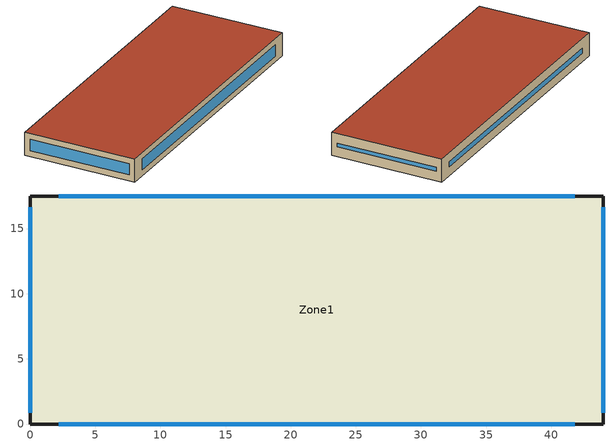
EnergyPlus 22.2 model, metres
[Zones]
Zone1
 floor ground (GroundFloor): 0,0 0,17.5 44,17.5 44,0 z0
 wall outside (ExtWall): 0,0 44,0 44,17.5 0,17.5 0,0 z0:3.6
 window (Window): 2.2,0 41.8,0 / 0,16.62 0,0.88 z0.9:2.7; 44,0.88 44,16.62 z1.5:2.1; 41.8,17.5 2.2,17.5 z1.4:2.2
 roof outside (Roof): 0,17.5 0,0 44,0 44,17.5 z3.6
[Building]
School T1-test-07: North Axis {deg}=0; Terrain=Suburbs; Loads Convergence Tolerance Value=0.04; Temperature Convergence Tolerance Value=0.4; Solar Distribution=FullExterior; Maximum Number of Warmup Days=25; Minimum Number of Warmup Days=6
[Material]
Name | Roughness | Thickness {m} | Conductivity {W/m-K} | Density {kg/m3} | Specific Heat {J/kg-K}
HWConcrete200mm | MediumRough | 0.2 | 1.311 | 2240 | 836.8
WallInsulation | MediumRough | 0.031798 | 0.04 | 30 | 1210
Gypsum12.7mm | Smooth | 0.0127 | 0.16 | 784.9 | 830
RoofInsulation | MediumRough | 0.077857 | 0.04 | 30 | 1210
MetalDeck | MediumSmooth | 0.0015 | 45 | 7680 | 418.4
HWConcrete100mm | MediumRough | 0.1 | 1.311 | 2240 | 836.8
Carpet12.7mm | VeryRough | 0.0127 | 0.06 | 288 | 1380
[WindowMaterial:SimpleGlazingSystem]
GlazingSimple: U-Factor {W/m2-K}=2.7; Solar Heat Gain Coefficient=0.41; Visible Transmittance=0.65
[Construction]
ExtWall: HWConcrete200mm, WallInsulation, Gypsum12.7mm
Roof: RoofInsulation, MetalDeck
GroundFloor: HWConcrete100mm, Carpet12.7mm
Window: GlazingSimple
[Zone]
Zone1: Type=1; Multiplier=1
[People]
Zone1_People: Zone or ZoneList or Space or SpaceList=Zone1; Number of People Schedule=OccSch; Number of People Calculation Method=Area/Person; Floor Area per Person {m2/person}=4.5; Fraction Radiant=0.3; Sensible Heat Fraction=autocalculate; Activity Level Schedule=ActivitySch
[Lights]
Zone1_Lights: Zone or ZoneList or Space or SpaceList=Zone1; Schedule=LightSch; Design Level Calculation Method=Watts/Area; Watts per Zone Floor Area {W/m2}=10.8; Return Air Fraction=0; Fraction Radiant=0.7; Fraction Visible=0.2
[ElectricEquipment]
Zone1_Equip: Zone or ZoneList or Space or SpaceList=Zone1; Schedule=EquipSch; Design Level Calculation Method=Watts/Area; Watts per Zone Floor Area {W/m2}=6.8; Fraction Latent=0; Fraction Radiant=0.5; Fraction Lost=0
[ZoneInfiltration:DesignFlowRate]
Zone1_Infil: Zone or ZoneList or Space or SpaceList=Zone1; Schedule=AlwaysOn; Design Flow Rate Calculation Method=AirChanges/Hour; Air Changes per Hour {1/hr}=0.3; Constant Term Coefficient=1; Temperature Term Coefficient=0; Velocity Term Coefficient=0; Velocity Squared Term Coefficient=0
[HVACTemplate:Thermostat]
Thermostat: Heating Setpoint Schedule=HtgSetSch; Cooling Setpoint Schedule=ClgSetSch
[HVACTemplate:Zone:IdealLoadsAirSystem]
Zone1: Template Thermostat=Thermostat
[Schedule:Compact]
OccSch: Fraction, Through: 12/31, For: Weekdays, Until: 07:00, 0, Until: 16:00, 1, Until: 24:00, 0, For: AllOtherDays, Until: 24:00, 0
LightSch: Fraction, Through: 12/31, For: Weekdays, Until: 07:00, 0.15, Until: 16:00, 0.85, Until: 24:00, 0.15, For: AllOtherDays, Until: 24:00, 0.15
EquipSch: Fraction, Through: 12/31, For: Weekdays, Until: 07:00, 0.35, Until: 16:00, 1, Until: 24:00, 0.35, For: AllOtherDays, Until: 24:00, 0.35
ActivitySch: AnyNumber, Through: 12/31, For: AllDays, Until: 24:00, 120
AlwaysOn: Fraction, Through: 12/31, For: AllDays, Until: 24:00, 1
HtgSetSch: Temperature, Through: 12/31, For: Weekdays, Until: 07:00, 16, Until: 16:00, 22, Until: 24:00, 16, For: AllOtherDays, Until: 24:00, 16
ClgSetSch: Temperature, Through: 12/31, For: Weekdays, Until: 07:00, 28, Until: 16:00, 23.5, Until: 24:00, 28, For: AllOtherDays, Until: 24:00, 28
